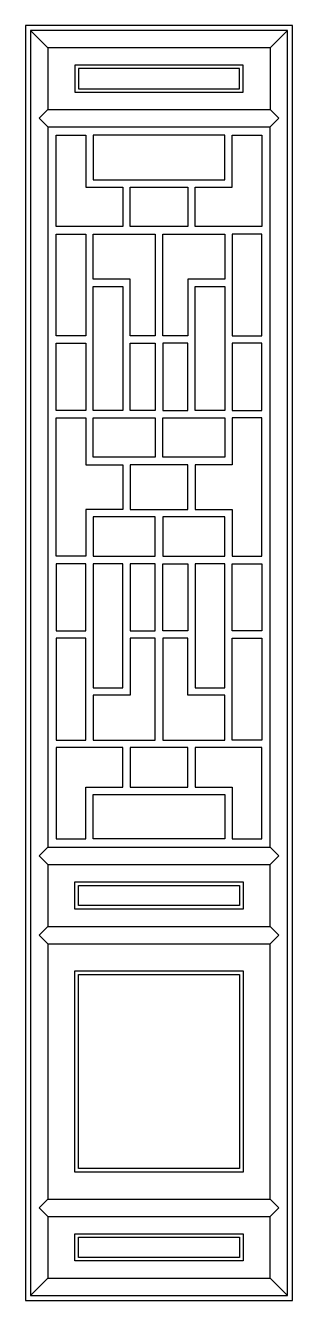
# Model space of a CAD drawing. Header units: metres. Extents: x -1125 to -585, y 0 to 2580.
import ezdxf

# ---------------------------------------------------------------- set-up
doc = ezdxf.new("R2010")
doc.units = ezdxf.units.M
for name, color, linetype in [('3', 3, 'Continuous'), ('4', 4, 'Continuous'), ('7', 7, 'Continuous')]:
    doc.layers.add(name, color=color, linetype=linetype)

msp = doc.modelspace()

# ---------------------------------------------------------------- linework, layer by layer
at = {"layer": '3'}
for p, q in [((-1115.3, 2570), (-1080.3, 2535)), ((-630.3, 2535), (-595.3, 2570)), ((-1080.3, 2410), (-1097.8, 2392.5)), ((-630.3, 2410), (-612.8, 2392.5)), ((-1097.8, 2392.5), (-1080.3, 2375)), ((-630.3, 2375), (-612.8, 2392.5)), ((-1003.3, 2358), (-1003.3, 2253)), ((-988.3, 2358), (-988.3, 2268)), ((-722.3, 2268), (-722.3, 2358)), ((-707.3, 2253), (-707.3, 2358)), ((-1003.3, 2253), (-928.3, 2253)), ((-988.3, 2268), (-722.3, 2268)), ((-928.3, 2253), (-928.3, 2173)), ((-782.3, 2173), (-782.3, 2253)), ((-782.3, 2253), (-707.3, 2253)), ((-928.3, 2173), (-1063.3, 2173)), ((-647.3, 2173), (-782.3, 2173)), ((-1063.3, 2158), (-1003.3, 2158)), ((-1003.3, 2158), (-1003.3, 1952)), ((-707.3, 2158), (-707.3, 1952)), ((-647.3, 2158), (-707.3, 2158)), ((-1003.3, 1952), (-1063.3, 1952)), ((-1063.3, 1937), (-1003.3, 1937)), ((-1003.3, 1937), (-1003.3, 1801.01)), ((-707.3, 1952), (-647.3, 1952)), ((-707.3, 1937), (-707.3, 1801.01)), ((-647.3, 1937), (-707.3, 1937)), ((-1003.3, 1801.01), (-1063.3, 1801.01)), ((-1063.3, 1786.01), (-1003.3, 1786.01)), ((-1003.3, 1786.01), (-1003.3, 1691.31)), ((-707.3, 1801.01), (-647.3, 1801.01)), ((-707.3, 1786.01), (-707.3, 1691.31)), ((-647.3, 1786.01), (-707.3, 1786.01)), ((-1003.3, 1691.31), (-928.3, 1691.31)), ((-1003.3, 1691.31), (-1003.3, 1691.31)), ((-928.3, 1691.31), (-928.3, 1600.69)), ((-707.3, 1691.31), (-782.3, 1691.31)), ((-782.3, 1691.31), (-782.3, 1600.69)), ((-928.3, 1600.69), (-1003.3, 1600.69)), ((-1003.3, 1600.69), (-1003.3, 1505.99)), ((-782.3, 1600.69), (-707.3, 1600.69)), ((-707.3, 1600.69), (-707.3, 1505.99)), ((-1003.3, 1505.99), (-1063.3, 1505.99)), ((-707.3, 1505.99), (-647.3, 1505.99)), ((-1003.3, 1490.99), (-1063.3, 1490.99)), ((-1003.3, 1355), (-1003.3, 1490.99)), ((-707.3, 1355), (-707.3, 1490.99)), ((-707.3, 1490.99), (-647.3, 1490.99)), ((-1063.3, 1355), (-1003.3, 1355)), ((-647.3, 1355), (-707.3, 1355)), ((-1003.3, 1340), (-1063.3, 1340)), ((-1003.3, 1134), (-1003.3, 1340)), ((-707.3, 1134), (-707.3, 1340)), ((-707.3, 1340), (-647.3, 1340)), ((-1063.3, 1134), (-1003.3, 1134)), ((-928.3, 1119), (-1063.3, 1119)), ((-928.3, 1039), (-928.3, 1119)), ((-647.3, 1119), (-782.3, 1119)), ((-782.3, 1119), (-782.3, 1039)), ((-647.3, 1134), (-707.3, 1134)), ((-1003.3, 1039), (-928.3, 1039)), ((-1003.3, 934), (-1003.3, 1039)), ((-782.3, 1039), (-707.3, 1039)), ((-707.3, 1039), (-707.3, 934)), ((-988.3, 1024), (-722.3, 1024)), ((-988.3, 934), (-988.3, 1024)), ((-722.3, 1024), (-722.3, 934)), ((-1097.8, 899.5), (-1080.3, 917)), ((-630.3, 917), (-612.8, 899.5)), ((-1080.3, 882), (-1097.8, 899.5)), ((-630.3, 882), (-612.8, 899.5)), ((-1097.8, 739.5), (-1080.3, 757)), ((-630.3, 757), (-612.8, 739.5)), ((-1080.3, 722), (-1097.8, 739.5)), ((-630.3, 722), (-612.8, 739.5)), ((-1097.8, 187.5), (-1080.3, 205)), ((-1080.3, 170), (-1097.8, 187.5)), ((-630.3, 205), (-612.8, 187.5)), ((-630.3, 170), (-612.8, 187.5)), ((-1115.3, 10), (-1080.3, 45)), ((-630.3, 45), (-595.3, 10))]:
    msp.add_line(p, q, dxfattribs=at)
for points in [[(-1115.3, 10), (-595.3, 10), (-595.3, 2570), (-1115.3, 2570)], [(-1025.3, 2445), (-685.3, 2445), (-685.3, 2500), (-1025.3, 2500)], [(-1018.3, 2452), (-692.3, 2452), (-692.3, 2493), (-1018.3, 2493)], [(-913.3, 2173), (-913.3, 2253), (-797.3, 2253), (-797.3, 2173)], [(-913.3, 2067), (-988.3, 2067), (-988.3, 2158), (-862.8, 2158), (-862.8, 1952), (-913.3, 1952)], [(-797.3, 1952), (-847.8, 1952), (-847.8, 2158), (-722.3, 2158), (-722.3, 2067), (-797.3, 2067)], [(-988.3, 2052), (-928.3, 2052), (-928.3, 1801.01), (-988.3, 1801.01)], [(-722.3, 2052), (-722.3, 1801.01), (-782.3, 1801.01), (-782.3, 2052)], [(-913.3, 1801.01), (-913.3, 1937), (-862.8, 1937), (-862.8, 1801.01)], [(-797.3, 1801.01), (-797.3, 1937), (-847.8, 1937), (-847.8, 1801.01)], [(-988.3, 1786.01), (-862.8, 1786.01), (-862.8, 1706.31), (-988.3, 1706.31)], [(-847.8, 1706.31), (-847.8, 1786.01), (-722.3, 1786.01), (-722.3, 1706.31)], [(-797.3, 1600.69), (-797.3, 1691.31), (-913.3, 1691.31), (-913.3, 1600.69)], [(-988.3, 1505.99), (-862.8, 1505.99), (-862.8, 1585.69), (-988.3, 1585.69)], [(-847.8, 1585.69), (-847.8, 1505.99), (-722.3, 1505.99), (-722.3, 1585.69)], [(-988.3, 1240), (-928.3, 1240), (-928.3, 1490.99), (-988.3, 1490.99)], [(-913.3, 1490.99), (-913.3, 1355), (-862.8, 1355), (-862.8, 1490.99)], [(-797.3, 1490.99), (-797.3, 1355), (-847.8, 1355), (-847.8, 1490.99)], [(-722.3, 1240), (-722.3, 1490.99), (-782.3, 1490.99), (-782.3, 1240)], [(-913.3, 1225), (-988.3, 1225), (-988.3, 1134), (-862.8, 1134), (-862.8, 1340), (-913.3, 1340)], [(-797.3, 1340), (-847.8, 1340), (-847.8, 1134), (-722.3, 1134), (-722.3, 1225), (-797.3, 1225)], [(-913.3, 1119), (-913.3, 1039), (-797.3, 1039), (-797.3, 1119)], [(-1025.3, 847), (-685.3, 847), (-685.3, 792), (-1025.3, 792)], [(-1018.3, 840), (-692.3, 840), (-692.3, 799), (-1018.3, 799)], [(-1025.3, 667), (-685.3, 667), (-685.3, 260), (-1025.3, 260)], [(-1018.3, 660), (-692.3, 660), (-692.3, 267), (-1018.3, 267)], [(-1025.3, 135), (-685.3, 135), (-685.3, 80), (-1025.3, 80)], [(-1018.3, 128), (-692.3, 128), (-692.3, 87), (-1018.3, 87)]]:
    msp.add_lwpolyline(points, close=True, dxfattribs=at)
at = {"layer": '4'}
msp.add_lwpolyline([(-1125.3, 0), (-585.3, 0), (-585.3, 2580), (-1125.3, 2580)], close=True, dxfattribs=at)
at = {"layer": '7'}
for p, q in [((-630.3, 2535), (-1080.3, 2535)), ((-1080.3, 2535), (-1080.3, 2410)), ((-630.3, 2535), (-630.3, 2410)), ((-1080.3, 2410), (-630.3, 2410)), ((-1080.3, 2375), (-1080.3, 917)), ((-1080.3, 2375), (-630.3, 2375)), ((-630.3, 917), (-630.3, 2375)), ((-1063.3, 2173), (-1063.3, 2358)), ((-1063.3, 2358), (-1003.3, 2358)), ((-722.3, 2358), (-988.3, 2358)), ((-707.3, 2358), (-647.3, 2358)), ((-647.3, 2358), (-647.3, 2173)), ((-1063.3, 1952), (-1063.3, 2158)), ((-647.3, 1952), (-647.3, 2158)), ((-1063.3, 1801.01), (-1063.3, 1937)), ((-647.3, 1801.01), (-647.3, 1937)), ((-1063.3, 1505.99), (-1063.3, 1786.01)), ((-647.3, 1505.99), (-647.3, 1786.01)), ((-1063.3, 1490.99), (-1063.3, 1355)), ((-647.3, 1490.99), (-647.3, 1355)), ((-1063.3, 1340), (-1063.3, 1134)), ((-647.3, 1340), (-647.3, 1134)), ((-1063.3, 1119), (-1063.3, 934)), ((-647.3, 934), (-647.3, 1119)), ((-1063.3, 934), (-1003.3, 934)), ((-722.3, 934), (-988.3, 934)), ((-707.3, 934), (-647.3, 934)), ((-1080.3, 917), (-630.3, 917)), ((-1080.3, 882), (-630.3, 882)), ((-1080.3, 882), (-1080.3, 757)), ((-630.3, 757), (-630.3, 882)), ((-1080.3, 757), (-630.3, 757)), ((-1080.3, 722), (-1080.3, 205)), ((-1080.3, 722), (-630.3, 722)), ((-630.3, 205), (-630.3, 722)), ((-1080.3, 205), (-630.3, 205)), ((-1080.3, 170), (-630.3, 170)), ((-1080.3, 170), (-1080.3, 45)), ((-630.3, 45), (-630.3, 170)), ((-1080.3, 45), (-630.3, 45))]:
    msp.add_line(p, q, dxfattribs=at)

doc.saveas('drawing.dxf')
